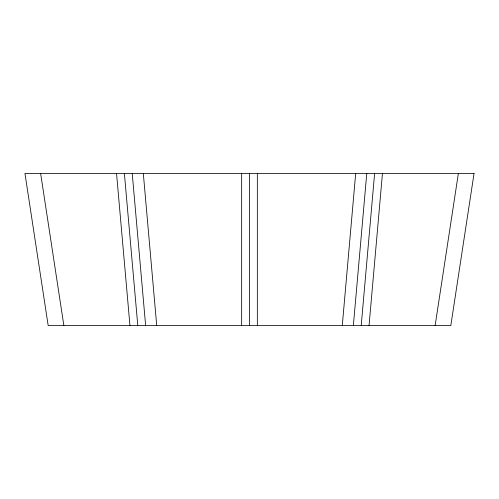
<?xml version="1.0" encoding="UTF-8"?>
<svg xmlns="http://www.w3.org/2000/svg" width="499" height="499" viewBox="0 0 499 499"><rect width="100%" height="100%" fill="white"/><g stroke="black" fill="none" stroke-linecap="round" stroke-linejoin="round"><path stroke-width="0.75" d="M342.277 325.56L355.687 173.44M353.361 325.56L366.777 173.44M361.207 325.56L374.618 173.44M369.048 325.56L382.459 173.44M435.134 325.56L458.369 173.44M40.631 173.44L63.866 325.56M143.313 173.44L156.723 325.56M132.223 173.44L145.639 325.56M124.382 173.44L137.793 325.56M116.541 173.44L129.952 325.56M257.341 173.44L257.341 325.56M249.5 173.44L249.5 325.56M241.659 173.44L241.659 325.56M474.05 173.44L450.822 325.56L48.178 325.56L24.95 173.44L474.05 173.44"/></g></svg>
